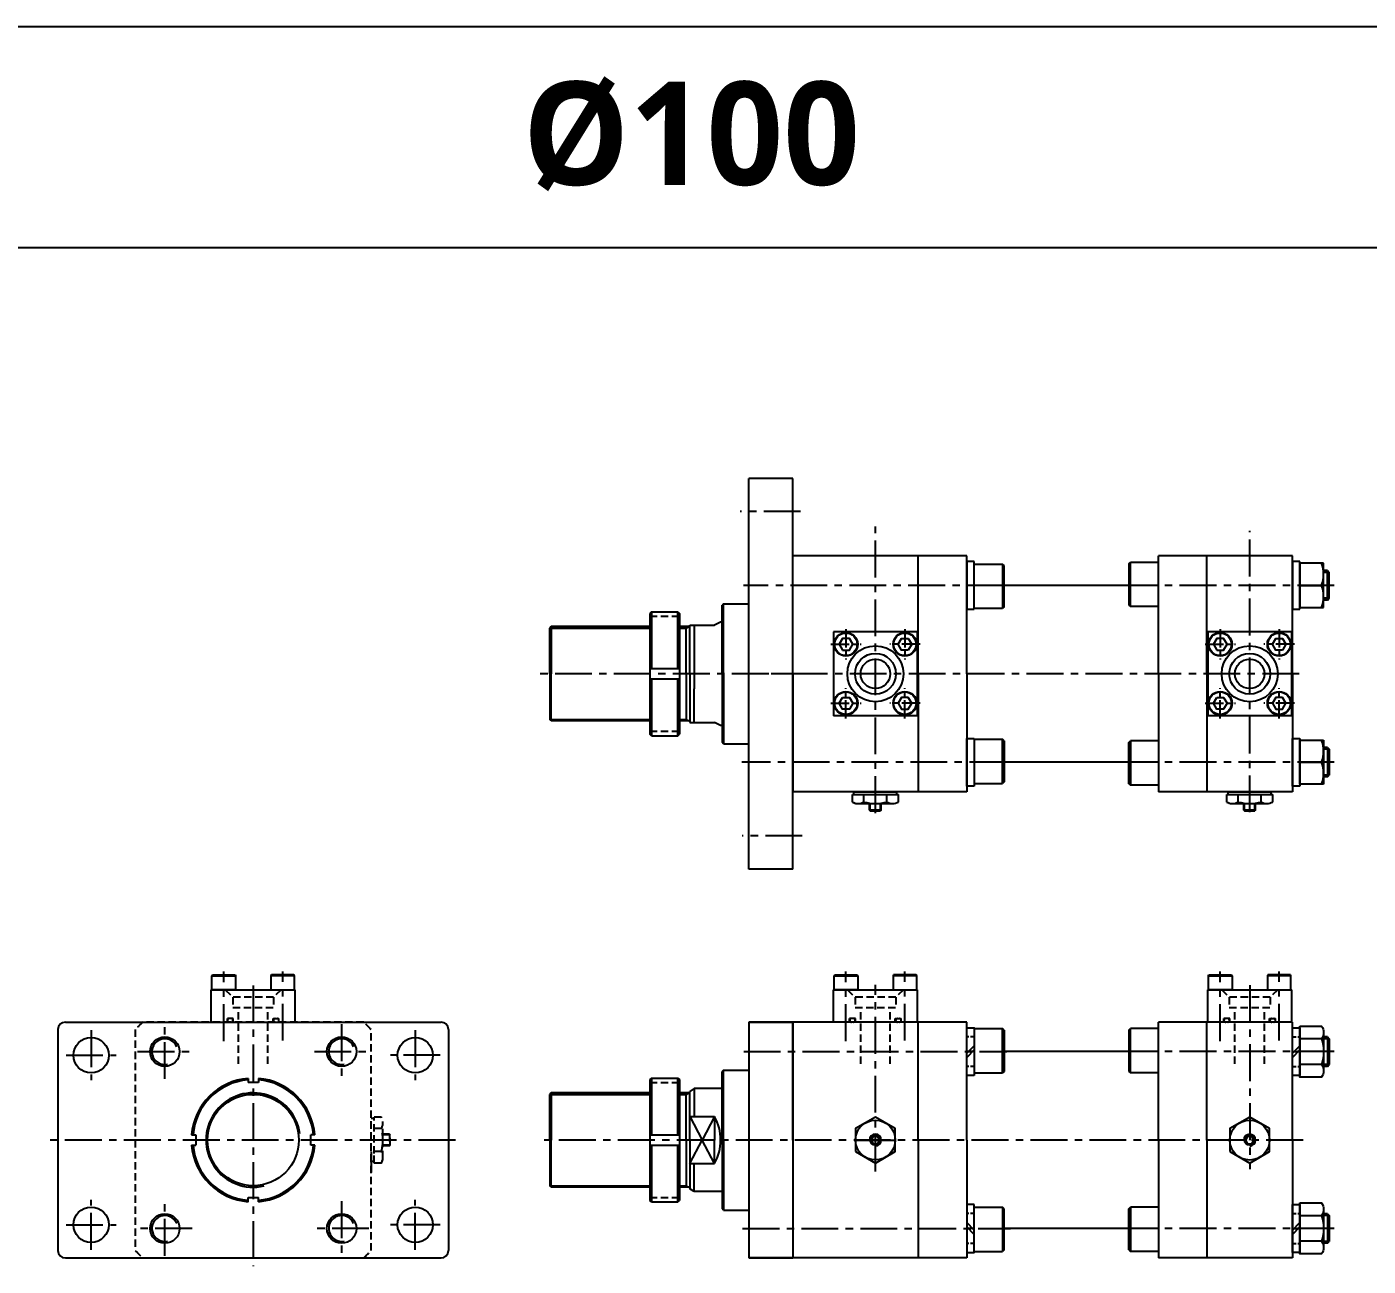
# Model space of a CAD drawing. Extents: x -819 to 9283, y 0 to 5329.
# Drawn here: x 3450 to 4360, y 4488 to 5329 of the extents above; entities that cross this region are included whole.
import ezdxf

# ---------------------------------------------------------------- set-up
doc = ezdxf.new("R2010")
doc.units = 0
doc.header["$LTSCALE"] = 10
doc.header["$MEASUREMENT"] = 0
for name, pattern in [('CENTER', [2, 1.25, -0.25, 0.25, -0.25]), ('CENTERX2', [4, 2.5, -0.5, 0.5, -0.5]), ('HIDDEN', [0.375, 0.25, -0.125]), ('HIDDENX2', [0.75, 0.5, -0.25])]:
    doc.linetypes.add(name, pattern=pattern)
doc.layers.get('0').update_dxf_attribs({"linetype": 'CONTINUOUS'})
doc.layers.get('DEFPOINTS').update_dxf_attribs({"linetype": 'CONTINUOUS'})
for name, color, linetype in [('CEN', 1, 'CENTERX2'), ('CENTER', 1, 'CENTER'), ('HID', 2, 'HIDDENX2'), ('HIDDEN', 2, 'HIDDEN'), ('ML', 7, 'CONTINUOUS')]:
    doc.layers.add(name, color=color, linetype=linetype)
doc.styles.add('문자', font='romans.shx')

msp = doc.modelspace()

# ---------------------------------------------------------------- linework, layer by layer
for p, q in [((5585.06, 5328.65), (0, 5328.65)), ((5585.06, 5178.65), (2613, 5178.65))]:
    msp.add_line(p, q)
at = {"color": 7, "linetype": 'Continuous'}
for p, q in [((4009.99, 4802.66), (4009.99, 4807.68)), ((4009.99, 4807.68), (4016.33, 4807.68)), ((4010.99, 4807.68), (4010.99, 4809.68)), ((4010.99, 4809.68), (4040.17, 4809.68)), ((4016.33, 4807.68), (4041.17, 4807.68)), ((4017.78, 4802.66), (4017.78, 4807.68)), ((4033.37, 4802.66), (4033.37, 4807.68)), ((4040.17, 4807.68), (4040.17, 4809.68)), ((4041.17, 4802.66), (4041.17, 4807.68)), ((4263.99, 4802.66), (4263.99, 4807.68)), ((4263.99, 4807.68), (4270.33, 4807.68)), ((4264.99, 4807.68), (4264.99, 4809.68)), ((4264.99, 4809.68), (4294.17, 4809.68)), ((4270.33, 4807.68), (4295.17, 4807.68)), ((4271.78, 4802.66), (4271.78, 4807.68)), ((4287.37, 4802.66), (4287.37, 4807.68)), ((4294.17, 4807.68), (4294.17, 4809.68)), ((4295.17, 4802.66), (4295.17, 4807.68)), ((4013.16, 4801.68), (4037.99, 4801.68)), ((4021.58, 4801.93), (4021.58, 4801.94)), ((4021.58, 4797.18), (4021.58, 4801.68)), ((4029.58, 4797.18), (4029.58, 4801.68)), ((4267.16, 4801.68), (4291.99, 4801.68)), ((4275.58, 4801.93), (4275.58, 4801.94)), ((4275.58, 4797.18), (4275.58, 4801.68)), ((4283.58, 4797.18), (4283.58, 4801.68)), ((4021.58, 4797.18), (4022.08, 4796.68)), ((4029.58, 4797.18), (4021.58, 4797.18)), ((4022.08, 4796.68), (4029.08, 4796.68)), ((4029.58, 4797.18), (4029.08, 4796.68)), ((4275.58, 4797.18), (4276.08, 4796.68)), ((4283.58, 4797.18), (4275.58, 4797.18)), ((4276.08, 4796.68), (4283.08, 4796.68)), ((4283.58, 4797.18), (4283.08, 4796.68))]:
    msp.add_line(p, q, dxfattribs=at)
at = {"color": 1, "linetype": 'CENTER', "ltscale": 5}
msp.add_line((4012.08, 4573.32), (4039.08, 4573.32), dxfattribs=at)
at = {"color": 7, "linetype": 'Continuous'}
for points in [[(4012.08, 4565.53), (4025.58, 4557.73), (4039.08, 4565.53), (4039.08, 4581.12), (4025.58, 4588.91), (4012.08, 4581.12)], [(4266.08, 4565.45), (4279.58, 4557.66), (4293.08, 4565.45), (4293.08, 4581.04), (4279.58, 4588.83), (4266.08, 4581.04)], [(4024.13, 4575.82), (4022.69, 4573.32), (4024.13, 4570.82), (4027.02, 4570.82), (4028.46, 4573.32), (4027.02, 4575.82)], [(4278.13, 4575.74), (4276.69, 4573.24), (4278.13, 4570.74), (4281.02, 4570.74), (4282.46, 4573.24), (4281.02, 4575.74)]]:
    msp.add_lwpolyline(points, close=True, dxfattribs=at)
for centre, radius in [((4025.58, 4573.32), 13.5), ((4279.58, 4573.24), 13.5), ((4025.58, 4573.32), 3.5), ((4279.58, 4573.24), 3.5)]:
    msp.add_circle(centre, radius, dxfattribs=at)
for centre, radius, start, end in [((4013.16, 4807.3), 5.62, 235.61575, 270), ((4013.89, 4809.9), 8.22, 241.70064, 298.29936), ((4025.57, 4833.03), 31.35, 255.61718, 270.01407), ((4025.58, 4833.03), 31.35, 269.98593, 284.38282), ((4037.27, 4809.9), 8.22, 241.70064, 298.29936), ((4267.16, 4807.3), 5.62, 235.61575, 270), ((4267.89, 4809.9), 8.22, 241.70064, 298.29936), ((4279.57, 4833.03), 31.35, 255.61718, 270.01407), ((4279.58, 4833.03), 31.35, 269.98593, 284.38282), ((4291.27, 4809.9), 8.22, 241.70064, 298.29936)]:
    msp.add_arc(centre, radius, start, end, dxfattribs=at)
at = {"layer": 'CEN'}
for p, q in [((3974.78, 4999.68), (3933.72, 4999.68)), ((4025.58, 4795.12), (4025.58, 4989.54)), ((4279.58, 4795.7), (4279.58, 4986.67)), ((4112.89, 4949.68), (3935.98, 4949.68)), ((4337.01, 4949.68), (4188.83, 4949.68)), ((4313.16, 4889.68), (3797.21, 4889.68)), ((3979.82, 4889.68), (3929.95, 4889.68)), ((4114.33, 4829.68), (3934.85, 4829.68)), ((4337.01, 4829.68), (4188.83, 4829.68)), ((3975.91, 4779.68), (3935.22, 4779.68)), ((3583.32, 4640.5), (3583.32, 4687.59)), ((3623.32, 4640.77), (3623.32, 4687.59)), ((4005.58, 4640.5), (4005.58, 4687.59)), ((4045.58, 4640.77), (4045.58, 4687.59)), ((4259.58, 4640.5), (4259.58, 4687.59)), ((4299.58, 4640.77), (4299.58, 4687.59)), ((3603.32, 4678.23), (3603.32, 4487.73)), ((4025.58, 4551.91), (4025.58, 4678.59)), ((4279.58, 4678.32), (4279.58, 4553.57)), ((3543.32, 4614.82), (3543.32, 4651.83)), ((3663.32, 4651.83), (3663.32, 4614.82)), ((3493.32, 4647.76), (3493.32, 4613.88)), ((3713.32, 4647.76), (3713.32, 4613.88)), ((3476.38, 4630.82), (3510.26, 4630.82)), ((3524.81, 4633.32), (3561.82, 4633.32)), ((3644.81, 4633.32), (3681.82, 4633.32)), ((3730.26, 4630.82), (3696.38, 4630.82)), ((3936.2, 4633.32), (4114.76, 4633.32)), ((4337.01, 4633.32), (4188.83, 4633.32)), ((3740.57, 4573.32), (3465.37, 4573.32)), ((4315.83, 4573.32), (3797.21, 4573.32)), ((4279.58, 4573.32), (4279.58, 4573.4)), ((4279.58, 4573.32), (4279.58, 4573.24)), ((3493.32, 4498.88), (3493.32, 4532.76)), ((3543.32, 4494.82), (3543.32, 4531.83)), ((3663.32, 4531.83), (3663.32, 4494.82)), ((3713.32, 4498.88), (3713.32, 4532.76)), ((3476.38, 4515.82), (3510.26, 4515.82)), ((3730.26, 4515.82), (3696.38, 4515.82)), ((3561.82, 4513.32), (3524.81, 4513.32)), ((3681.82, 4513.32), (3644.81, 4513.32)), ((3935.37, 4513.32), (4117.25, 4513.32)), ((4337.01, 4513.32), (4188.83, 4513.32))]:
    msp.add_line(p, q, dxfattribs=at)
at = {"layer": 'CENTER'}
for p, q in [((4329.77, 4949.68), (4313.59, 4949.68)), ((4005.58, 4919.99), (4005.58, 4899.37)), ((4045.58, 4919.99), (4045.58, 4899.37)), ((4259.58, 4919.99), (4259.58, 4899.37)), ((4299.58, 4919.99), (4299.58, 4899.37)), ((3995.27, 4909.68), (4015.89, 4909.68)), ((4055.89, 4909.68), (4035.27, 4909.68)), ((4249.27, 4909.68), (4269.89, 4909.68)), ((4309.89, 4909.68), (4289.27, 4909.68)), ((4005.58, 4859.37), (4005.58, 4879.99)), ((4045.58, 4859.37), (4045.58, 4879.99)), ((4259.58, 4859.37), (4259.58, 4879.99)), ((4299.58, 4859.37), (4299.58, 4879.99)), ((3995.27, 4869.68), (4015.89, 4869.68)), ((4055.89, 4869.68), (4035.27, 4869.68)), ((4249.27, 4869.68), (4269.89, 4869.68)), ((4309.89, 4869.68), (4289.27, 4869.68)), ((4329.77, 4829.68), (4313.59, 4829.68)), ((4092.77, 4633.32), (4087.49, 4633.32)), ((4308.49, 4633.32), (4313.77, 4633.32)), ((4329.77, 4633.32), (4313.59, 4633.32)), ((4092.77, 4513.32), (4087.49, 4513.32)), ((4308.49, 4513.32), (4313.77, 4513.32)), ((4329.77, 4513.32), (4313.59, 4513.32))]:
    msp.add_line(p, q, dxfattribs=at)
at = {"layer": 'DEFPOINTS', "color": 0, "linetype": 'ByBlock'}
msp.add_point((3899.58, 4540.32), dxfattribs=at)
at = {"layer": 'HID'}
for p, q in [((3872.51, 4928.68), (3892.51, 4928.68)), ((3872.51, 4850.68), (3892.51, 4850.68)), ((3584.32, 4675.32), (3589.47, 4670.17)), ((3617.17, 4670.17), (3589.47, 4670.17)), ((3589.47, 4670.17), (3589.47, 4663.32)), ((3622.32, 4675.32), (3617.17, 4670.17)), ((3617.17, 4670.17), (3617.17, 4663.32)), ((4006.58, 4675.32), (4011.73, 4670.17)), ((4039.43, 4670.17), (4011.73, 4670.17)), ((4011.73, 4670.17), (4011.73, 4663.32)), ((4044.58, 4675.32), (4039.43, 4670.17)), ((4039.43, 4670.17), (4039.43, 4663.32)), ((4260.58, 4675.32), (4265.73, 4670.17)), ((4293.43, 4670.17), (4265.73, 4670.17)), ((4265.73, 4670.17), (4265.73, 4663.32)), ((4298.58, 4675.32), (4293.43, 4670.17)), ((4293.43, 4670.17), (4293.43, 4663.32)), ((3589.47, 4663.32), (3617.17, 4663.32)), ((3593.32, 4624.99), (3593.32, 4663.32)), ((3613.32, 4624.99), (3613.32, 4663.32)), ((4011.73, 4663.32), (4039.43, 4663.32)), ((4015.58, 4624.99), (4015.58, 4663.32)), ((4035.58, 4624.99), (4035.58, 4663.32)), ((4265.73, 4663.32), (4293.43, 4663.32)), ((4269.58, 4624.99), (4269.58, 4663.32)), ((4289.58, 4624.99), (4289.58, 4663.32)), ((3678.29, 4653.32), (3528.35, 4653.32)), ((3585.82, 4653.32), (3585.82, 4655.72)), ((3589.82, 4655.72), (3585.82, 4655.72)), ((3589.82, 4653.32), (3589.82, 4655.72)), ((3616.82, 4653.32), (3616.82, 4655.72)), ((3616.82, 4655.72), (3620.82, 4655.72)), ((3620.82, 4653.32), (3620.82, 4655.72)), ((4008.08, 4653.32), (4008.08, 4655.72)), ((4012.08, 4655.72), (4008.08, 4655.72)), ((4012.08, 4653.32), (4012.08, 4655.72)), ((4039.08, 4653.32), (4039.08, 4655.72)), ((4039.08, 4655.72), (4043.08, 4655.72)), ((4043.08, 4653.32), (4043.08, 4655.72)), ((4262.08, 4653.32), (4262.08, 4655.72)), ((4266.08, 4655.72), (4262.08, 4655.72)), ((4266.08, 4653.32), (4266.08, 4655.72)), ((4293.08, 4653.32), (4293.08, 4655.72)), ((4293.08, 4655.72), (4297.08, 4655.72)), ((4297.08, 4653.32), (4297.08, 4655.72)), ((3523.32, 4648.29), (3523.32, 4498.35)), ((3683.32, 4498.35), (3683.32, 4648.29)), ((3872.51, 4612.32), (3892.51, 4612.32)), ((3683.32, 4558.73), (3683.32, 4587.91)), ((3685.32, 4587.91), (3683.32, 4587.91)), ((3690.34, 4588.91), (3685.32, 4588.91)), ((3685.32, 4564.07), (3685.32, 4588.91)), ((3690.34, 4581.12), (3685.32, 4581.12)), ((3691.32, 4560.91), (3691.32, 4585.74)), ((3695.82, 4577.32), (3691.06, 4577.32)), ((3696.32, 4576.82), (3691.12, 4576.82)), ((3696.32, 4569.82), (3691.12, 4569.82)), ((3695.82, 4577.32), (3696.32, 4576.82)), ((3695.82, 4577.32), (3695.82, 4569.32)), ((3695.82, 4569.32), (3696.32, 4569.82)), ((3696.32, 4569.82), (3696.32, 4576.82)), ((3690.34, 4565.53), (3685.32, 4565.53)), ((3685.32, 4557.73), (3685.32, 4564.07)), ((3695.82, 4569.32), (3691.06, 4569.32)), ((3685.32, 4558.73), (3683.32, 4558.73)), ((3690.34, 4557.73), (3685.32, 4557.73)), ((3872.51, 4534.32), (3892.51, 4534.32)), ((3528.35, 4493.32), (3678.29, 4493.32))]:
    msp.add_line(p, q, dxfattribs=at)
for centre, radius, start, end in [((3603.32, 4573.32), 109.64, 133.14042, 136.85958), ((3587.05, 4654.52), 1.2, 90, 270), ((3588.39, 4654.52), 1.2, 270, 90), ((3618.25, 4654.52), 1.2, 90, 270), ((3619.59, 4654.52), 1.2, 270, 90), ((3603.32, 4573.32), 109.64, 43.14042, 46.85958), ((4009.31, 4654.52), 1.2, 90, 270), ((4010.65, 4654.52), 1.2, 270, 90), ((4040.51, 4654.52), 1.2, 90, 270), ((4041.85, 4654.52), 1.2, 270, 90), ((4263.31, 4654.52), 1.2, 90, 270), ((4264.65, 4654.52), 1.2, 270, 90), ((4294.51, 4654.52), 1.2, 90, 270), ((4295.85, 4654.52), 1.2, 270, 90), ((3683.1, 4585.01), 8.22, 331.70064, 28.29936), ((3659.97, 4573.33), 31.35, 359.98593, 14.38282), ((3659.97, 4573.32), 31.35, 345.61718, 0.01407), ((3683.1, 4561.63), 8.22, 331.70064, 28.29936), ((3685.7, 4560.91), 5.62, 325.61575, 0), ((3603.32, 4573.32), 109.64, 223.14042, 226.85958), ((3603.32, 4573.32), 109.64, 313.14042, 316.85958)]:
    msp.add_arc(centre, radius, start, end, dxfattribs=at)
at = {"layer": 'HIDDEN'}
for p, q in [((4092.68, 4643.42), (4087.58, 4643.42)), ((4308.58, 4643.42), (4313.68, 4643.42)), ((4092.68, 4623.22), (4087.58, 4623.22)), ((4308.58, 4623.22), (4313.68, 4623.22)), ((4092.68, 4523.42), (4087.58, 4523.42)), ((4308.58, 4523.42), (4313.68, 4523.42)), ((4092.68, 4503.22), (4087.58, 4503.22)), ((4308.58, 4503.22), (4313.68, 4503.22))]:
    msp.add_line(p, q, dxfattribs=at)
at = {"layer": 'ML'}
for p, q in [((3969.58, 5022.18), (3939.58, 5022.18)), ((3939.58, 4757.18), (3939.58, 5022.18)), ((3969.58, 4757.18), (3969.58, 5022.18)), ((3969.58, 4889.68), (3969.58, 4969.68)), ((4087.58, 4969.68), (3969.58, 4969.68)), ((4054.58, 4889.68), (4054.58, 4969.68)), ((4087.58, 4889.68), (4087.58, 4969.68)), ((4092.68, 4965.88), (4087.58, 4965.88)), ((4087.58, 4965.88), (4087.58, 4933.48)), ((4087.58, 4935.26), (4087.58, 4965.26)), ((4087.58, 4964.1), (4087.58, 4934.1)), ((4087.58, 4964.1), (4087.58, 4934.1)), ((4092.68, 4933.48), (4092.68, 4965.88)), ((4092.86, 4964.1), (4111.86, 4964.1)), ((4111.86, 4964.1), (4111.86, 4934.1)), ((4112.86, 4963.1), (4111.86, 4964.1)), ((4112.86, 4935.1), (4112.86, 4963.1)), ((4197.58, 4964.26), (4198.58, 4965.26)), ((4197.58, 4964.26), (4197.58, 4936.26)), ((4217.58, 4965.26), (4198.58, 4965.26)), ((4198.58, 4935.26), (4198.58, 4965.26)), ((4217.58, 4889.68), (4217.58, 4969.68)), ((4308.58, 4969.68), (4217.58, 4969.68)), ((4308.58, 4969.68), (4217.58, 4969.68)), ((4250.58, 4889.68), (4250.58, 4969.68)), ((4308.58, 4889.68), (4308.58, 4969.68)), ((4308.58, 4965.88), (4308.58, 4933.48)), ((4313.68, 4965.88), (4308.58, 4965.88)), ((4313.68, 4933.48), (4313.68, 4965.88)), ((4313.68, 4964.68), (4313.68, 4934.68)), ((4329.68, 4964.68), (4313.68, 4964.68)), ((4329.68, 4934.68), (4329.68, 4964.68)), ((4332.33, 4959.68), (4329.68, 4959.68)), ((4332.33, 4939.68), (4332.33, 4959.68)), ((4332.33, 4959.68), (4333.58, 4958.43)), ((4333.58, 4940.93), (4333.58, 4958.43)), ((4197.58, 4949.68), (4112.89, 4949.68)), ((4313.68, 4949.68), (4328.34, 4949.68)), ((3922.58, 4937.18), (3921.58, 4936.18)), ((3921.58, 4889.68), (3921.58, 4936.18)), ((3921.58, 4889.68), (3921.58, 4934.68)), ((3922.58, 4889.68), (3922.58, 4937.18)), ((3922.58, 4937.18), (3939.58, 4937.18)), ((3922.58, 4889.68), (3922.58, 4934.68)), ((4092.68, 4934.1), (4111.86, 4934.1)), ((4112.86, 4935.1), (4111.86, 4934.1)), ((4197.58, 4936.26), (4198.58, 4935.26)), ((4217.58, 4935.26), (4198.58, 4935.26)), ((4313.68, 4934.68), (4329.68, 4934.68)), ((4332.33, 4939.68), (4329.68, 4939.68)), ((4332.33, 4939.68), (4333.58, 4940.93)), ((3873.51, 4931.68), (3872.51, 4930.68)), ((3872.51, 4930.68), (3872.51, 4848.68)), ((3873.51, 4931.68), (3873.51, 4893.18)), ((3873.51, 4931.68), (3891.51, 4931.68)), ((3891.51, 4893.18), (3891.51, 4931.68)), ((3891.51, 4931.68), (3892.51, 4930.68)), ((3892.51, 4930.68), (3892.51, 4848.68)), ((3920.52, 4924.68), (3916.27, 4922.68)), ((3921.58, 4924.68), (3920.52, 4924.68)), ((4087.58, 4933.48), (4092.68, 4933.48)), ((4308.58, 4933.48), (4313.68, 4933.48)), ((3805.58, 4921.68), (3804.58, 4920.68)), ((3804.58, 4889.68), (3804.58, 4920.68)), ((3872.51, 4921.68), (3805.58, 4921.68)), ((3805.58, 4921.68), (3805.58, 4889.68)), ((3899.58, 4921.68), (3892.51, 4921.68)), ((3897.09, 4889.68), (3897.09, 4921.68)), ((3899.58, 4889.68), (3899.58, 4922.68)), ((3899.58, 4922.68), (3916.27, 4922.68)), ((3902.58, 4922.68), (3902.58, 4879.45)), ((4054.08, 4918.18), (3997.08, 4918.18)), ((3997.08, 4918.18), (3997.08, 4861.18)), ((4054.08, 4861.18), (4054.08, 4918.18)), ((4308.08, 4918.18), (4251.08, 4918.18)), ((4251.08, 4918.18), (4251.08, 4861.18)), ((4308.08, 4861.18), (4308.08, 4918.18)), ((3804.58, 4889.68), (3804.58, 4858.68)), ((3805.58, 4857.68), (3805.58, 4889.68)), ((3872.51, 4893.18), (3892.51, 4893.18)), ((3897.09, 4889.68), (3897.09, 4857.68)), ((3899.58, 4889.68), (3899.58, 4856.68)), ((3921.58, 4889.68), (3921.58, 4844.68)), ((3921.58, 4889.68), (3921.58, 4843.18)), ((3922.58, 4889.68), (3922.58, 4844.68)), ((3922.58, 4889.68), (3922.58, 4842.18)), ((3969.58, 4889.68), (3969.58, 4809.68)), ((4054.58, 4889.68), (4054.58, 4809.68)), ((4087.58, 4889.68), (4087.58, 4809.68)), ((4217.58, 4889.68), (4217.58, 4809.68)), ((4250.58, 4889.68), (4250.58, 4809.68)), ((4308.58, 4889.68), (4308.58, 4809.68)), ((3872.51, 4886.18), (3892.51, 4886.18)), ((3873.51, 4886.18), (3873.51, 4847.68)), ((3891.51, 4847.68), (3891.51, 4886.18)), ((3902.58, 4856.68), (3902.58, 4879.45)), ((4054.08, 4861.18), (3997.08, 4861.18)), ((4308.08, 4861.18), (4251.08, 4861.18)), ((3805.58, 4857.68), (3804.58, 4858.68)), ((3872.51, 4857.68), (3805.58, 4857.68)), ((3899.58, 4857.68), (3892.51, 4857.68)), ((3899.58, 4856.68), (3916.27, 4856.68)), ((3920.52, 4854.68), (3916.27, 4856.68)), ((3921.58, 4854.68), (3920.52, 4854.68)), ((3873.51, 4847.68), (3872.51, 4848.68)), ((3873.51, 4847.68), (3891.51, 4847.68)), ((3891.51, 4847.68), (3892.51, 4848.68)), ((3922.58, 4842.18), (3921.58, 4843.18)), ((4087.58, 4813.48), (4087.58, 4845.88)), ((4087.58, 4845.88), (4092.68, 4845.88)), ((4087.58, 4815.26), (4087.58, 4845.26)), ((4087.58, 4844.1), (4087.58, 4814.1)), ((4092.68, 4845.88), (4092.68, 4813.48)), ((4092.68, 4845.26), (4111.86, 4845.26)), ((4111.86, 4815.26), (4111.86, 4845.26)), ((4112.86, 4844.26), (4111.86, 4845.26)), ((4112.86, 4844.26), (4112.86, 4816.26)), ((4197.58, 4843.1), (4198.58, 4844.1)), ((4197.58, 4815.1), (4197.58, 4843.1)), ((4217.58, 4844.1), (4198.58, 4844.1)), ((4198.58, 4844.1), (4198.58, 4814.1)), ((4308.58, 4845.88), (4313.68, 4845.88)), ((4308.58, 4813.48), (4308.58, 4845.88)), ((4313.68, 4845.88), (4313.68, 4813.48)), ((4313.68, 4844.68), (4329.68, 4844.68)), ((4313.68, 4814.68), (4313.68, 4844.68)), ((4329.68, 4844.68), (4329.68, 4814.68)), ((3922.58, 4842.18), (3939.58, 4842.18)), ((4332.33, 4839.68), (4329.68, 4839.68)), ((4332.33, 4839.68), (4333.58, 4838.43)), ((4332.33, 4839.68), (4332.33, 4819.68)), ((4333.58, 4838.43), (4333.58, 4820.93)), ((4197.58, 4829.68), (4112.86, 4829.68)), ((4313.68, 4829.68), (4328.34, 4829.68)), ((4112.86, 4816.26), (4111.86, 4815.26)), ((4332.33, 4819.68), (4329.68, 4819.68)), ((4332.33, 4819.68), (4333.58, 4820.93)), ((4087.58, 4809.68), (3969.58, 4809.68)), ((4092.68, 4813.48), (4087.58, 4813.48)), ((4092.86, 4815.26), (4111.86, 4815.26)), ((4197.58, 4815.1), (4198.58, 4814.1)), ((4217.58, 4814.1), (4198.58, 4814.1)), ((4308.58, 4809.68), (4217.58, 4809.68)), ((4313.68, 4813.48), (4308.58, 4813.48)), ((4329.68, 4814.68), (4313.68, 4814.68)), ((3969.58, 4757.18), (3939.58, 4757.18)), ((3575.32, 4684.72), (3575.67, 4685.32)), ((3575.32, 4684.72), (3591.32, 4684.72)), ((3575.32, 4675.32), (3575.32, 4684.72)), ((3575.67, 4685.32), (3590.97, 4685.32)), ((3590.97, 4685.32), (3591.32, 4684.72)), ((3591.32, 4684.72), (3591.32, 4675.32)), ((3615.67, 4685.32), (3615.32, 4684.72)), ((3631.32, 4684.72), (3615.32, 4684.72)), ((3615.32, 4684.72), (3615.32, 4675.32)), ((3630.97, 4685.32), (3615.67, 4685.32)), ((3631.32, 4684.72), (3630.97, 4685.32)), ((3631.32, 4675.32), (3631.32, 4684.72)), ((3997.58, 4684.72), (3997.92, 4685.32)), ((3997.58, 4684.72), (4013.58, 4684.72)), ((3997.58, 4675.32), (3997.58, 4684.72)), ((3997.92, 4685.32), (4013.23, 4685.32)), ((4013.23, 4685.32), (4013.58, 4684.72)), ((4013.58, 4684.72), (4013.58, 4675.32)), ((4037.92, 4685.32), (4037.58, 4684.72)), ((4053.58, 4684.72), (4037.58, 4684.72)), ((4037.58, 4684.72), (4037.58, 4675.32)), ((4053.23, 4685.32), (4037.92, 4685.32)), ((4053.58, 4684.72), (4053.23, 4685.32)), ((4053.58, 4675.32), (4053.58, 4684.72)), ((4251.58, 4684.72), (4251.92, 4685.32)), ((4251.58, 4684.72), (4267.58, 4684.72)), ((4251.58, 4675.32), (4251.58, 4684.72)), ((4251.92, 4685.32), (4267.23, 4685.32)), ((4267.23, 4685.32), (4267.58, 4684.72)), ((4267.58, 4684.72), (4267.58, 4675.32)), ((4291.92, 4685.32), (4291.58, 4684.72)), ((4307.58, 4684.72), (4291.58, 4684.72)), ((4291.58, 4684.72), (4291.58, 4675.32)), ((4307.23, 4685.32), (4291.92, 4685.32)), ((4307.58, 4684.72), (4307.23, 4685.32)), ((4307.58, 4675.32), (4307.58, 4684.72)), ((3574.82, 4675.32), (3631.82, 4675.32)), ((3574.82, 4653.32), (3574.82, 4675.32)), ((3591.32, 4675.32), (3575.32, 4675.32)), ((3631.82, 4653.32), (3631.82, 4675.32)), ((3997.08, 4675.32), (4054.08, 4675.32)), ((3997.08, 4653.32), (3997.08, 4675.32)), ((4013.58, 4675.32), (3997.58, 4675.32)), ((4054.08, 4653.32), (4054.08, 4675.32)), ((4251.08, 4675.32), (4308.08, 4675.32)), ((4251.08, 4653.32), (4251.08, 4675.32)), ((4267.58, 4675.32), (4251.58, 4675.32)), ((4308.08, 4653.32), (4308.08, 4675.32)), ((3475.82, 4653.32), (3730.82, 4653.32)), ((4087.58, 4653.32), (3939.58, 4653.32)), ((3939.58, 4653.32), (3939.58, 4493.32)), ((3939.58, 4653.32), (3969.58, 4653.32)), ((3969.58, 4573.32), (3969.58, 4653.32)), ((3969.58, 4653.32), (3969.58, 4493.32)), ((4054.58, 4573.32), (4054.58, 4653.32)), ((4087.58, 4573.32), (4087.58, 4653.32)), ((4308.58, 4653.32), (4217.58, 4653.32)), ((4217.58, 4573.32), (4217.58, 4653.32)), ((4308.58, 4653.32), (4217.58, 4653.32)), ((4250.58, 4573.32), (4250.58, 4653.32)), ((4308.58, 4573.32), (4308.58, 4653.32)), ((3470.82, 4648.32), (3470.82, 4498.32)), ((3735.82, 4648.32), (3735.82, 4498.32)), ((4087.58, 4618.91), (4087.58, 4648.91)), ((4092.68, 4648.91), (4111.86, 4648.91)), ((4111.86, 4618.91), (4111.86, 4648.91)), ((4112.86, 4647.91), (4111.86, 4648.91)), ((4112.86, 4647.91), (4112.86, 4619.91)), ((4197.58, 4647.91), (4198.58, 4648.91)), ((4197.58, 4647.91), (4197.58, 4619.91)), ((4217.58, 4648.91), (4198.58, 4648.91)), ((4198.58, 4618.91), (4198.58, 4648.91)), ((4329.68, 4646.31), (4329.68, 4620.33)), ((4332.33, 4643.32), (4329.68, 4643.32)), ((4332.33, 4643.32), (4332.33, 4623.32)), ((4332.33, 4643.32), (4333.58, 4642.07)), ((4092.68, 4637.32), (4087.58, 4632.22)), ((4092.68, 4634.43), (4087.58, 4629.33)), ((4308.58, 4632.22), (4313.68, 4637.32)), ((4308.58, 4629.33), (4313.68, 4634.43)), ((4328.34, 4641.98), (4313.68, 4641.98)), ((4333.58, 4642.07), (4333.58, 4624.57)), ((4197.58, 4633.32), (4112.86, 4633.32)), ((4328.34, 4624.66), (4313.68, 4624.66)), ((4332.33, 4623.32), (4333.58, 4624.57)), ((3599.82, 4615.18), (3599.82, 4612.32)), ((3606.82, 4615.18), (3606.82, 4612.32)), ((3873.51, 4615.32), (3872.51, 4614.32)), ((3873.51, 4615.32), (3891.51, 4615.32)), ((3873.51, 4615.32), (3873.51, 4576.82)), ((3891.51, 4615.32), (3892.51, 4614.32)), ((3891.51, 4576.82), (3891.51, 4615.32)), ((3922.58, 4620.82), (3921.58, 4619.82)), ((3921.58, 4573.32), (3921.58, 4619.82)), ((3922.58, 4573.32), (3922.58, 4620.82)), ((3922.58, 4620.82), (3939.58, 4620.82)), ((4092.86, 4618.91), (4111.86, 4618.91)), ((4112.86, 4619.91), (4111.86, 4618.91)), ((4197.58, 4619.91), (4198.58, 4618.91)), ((4217.58, 4618.91), (4198.58, 4618.91)), ((4332.33, 4623.32), (4329.68, 4623.32)), ((3606.82, 4612.32), (3599.82, 4612.32)), ((3872.51, 4614.32), (3872.51, 4532.32)), ((3892.51, 4614.32), (3892.51, 4532.32)), ((3902.58, 4608.32), (3899.58, 4606.32)), ((3899.58, 4573.32), (3899.58, 4606.32)), ((3921.58, 4608.32), (3902.58, 4608.32)), ((3902.58, 4608.32), (3902.58, 4589.29)), ((3805.58, 4605.32), (3804.58, 4604.32)), ((3804.58, 4573.32), (3804.58, 4604.32)), ((3805.58, 4605.32), (3805.58, 4573.32)), ((3872.51, 4605.32), (3805.58, 4605.32)), ((3899.58, 4605.32), (3892.51, 4605.32)), ((3897.09, 4573.32), (3897.09, 4605.32)), ((3899.58, 4589.29), (3916.27, 4589.29)), ((3916.27, 4589.29), (3916.27, 4573.32)), ((3561.47, 4576.82), (3564.32, 4576.82)), ((3561.47, 4569.82), (3564.32, 4569.82)), ((3564.32, 4576.82), (3564.32, 4569.82)), ((3642.32, 4569.82), (3642.32, 4576.82)), ((3645.17, 4576.82), (3642.32, 4576.82)), ((3645.17, 4569.82), (3642.32, 4569.82)), ((3804.58, 4573.32), (3804.58, 4542.32)), ((3805.58, 4541.32), (3805.58, 4573.32)), ((3872.51, 4576.82), (3892.51, 4576.82)), ((3872.51, 4569.82), (3892.51, 4569.82)), ((3873.51, 4569.82), (3873.51, 4531.32)), ((3891.51, 4531.32), (3891.51, 4569.82)), ((3897.09, 4573.32), (3897.09, 4541.32)), ((3899.58, 4573.32), (3899.58, 4540.32)), ((3916.27, 4557.36), (3916.27, 4573.32)), ((3921.58, 4573.32), (3921.58, 4526.82)), ((3922.58, 4573.32), (3922.58, 4525.82)), ((3969.58, 4573.32), (3969.58, 4493.32)), ((4054.58, 4573.32), (4054.58, 4493.32)), ((4087.58, 4573.32), (4087.58, 4493.32)), ((4217.58, 4573.32), (4217.58, 4493.32)), ((4250.58, 4573.32), (4250.58, 4493.32)), ((4308.58, 4573.32), (4308.58, 4493.32)), ((3683.32, 4565.27), (3683.32, 4551.32)), ((3899.58, 4557.36), (3916.27, 4557.36)), ((3902.58, 4538.32), (3902.58, 4557.36)), ((3599.82, 4534.32), (3606.82, 4534.32)), ((3599.82, 4531.47), (3599.82, 4534.32)), ((3606.82, 4531.47), (3606.82, 4534.32)), ((3805.58, 4541.32), (3804.58, 4542.32)), ((3872.51, 4541.32), (3805.58, 4541.32)), ((3899.58, 4541.32), (3892.51, 4541.32)), ((3902.58, 4538.32), (3899.58, 4540.32)), ((3921.58, 4538.32), (3902.58, 4538.32)), ((3873.51, 4531.32), (3872.51, 4532.32)), ((3873.51, 4531.32), (3891.51, 4531.32)), ((3891.51, 4531.32), (3892.51, 4532.32)), ((3922.58, 4525.82), (3921.58, 4526.82)), ((3922.58, 4525.82), (3939.58, 4525.82)), ((4087.58, 4527.74), (4087.58, 4497.74)), ((4092.86, 4527.74), (4111.86, 4527.74)), ((4111.86, 4527.74), (4111.86, 4497.74)), ((4112.86, 4526.74), (4111.86, 4527.74)), ((4112.86, 4498.74), (4112.86, 4526.74)), ((4197.58, 4526.74), (4198.58, 4527.74)), ((4197.58, 4498.74), (4197.58, 4526.74)), ((4217.58, 4527.74), (4198.58, 4527.74)), ((4198.58, 4527.74), (4198.58, 4497.74)), ((4329.68, 4526.31), (4329.68, 4500.33)), ((4092.68, 4512.22), (4087.58, 4517.32)), ((4308.58, 4512.22), (4313.68, 4517.32)), ((4328.34, 4521.98), (4313.68, 4521.98)), ((4332.33, 4523.32), (4329.68, 4523.32)), ((4332.33, 4523.32), (4332.33, 4503.32)), ((4332.33, 4523.32), (4333.58, 4522.07)), ((4333.58, 4522.07), (4333.58, 4504.57)), ((4092.68, 4509.33), (4087.58, 4514.43)), ((4197.58, 4513.32), (4112.86, 4513.32)), ((4308.58, 4509.33), (4313.68, 4514.43)), ((4092.68, 4497.74), (4111.86, 4497.74)), ((4112.86, 4498.74), (4111.86, 4497.74)), ((4197.58, 4498.74), (4198.58, 4497.74)), ((4217.58, 4497.74), (4198.58, 4497.74)), ((4328.34, 4504.66), (4313.68, 4504.66)), ((4332.33, 4503.32), (4329.68, 4503.32)), ((4332.33, 4503.32), (4333.58, 4504.57)), ((3475.82, 4493.32), (3730.82, 4493.32)), ((4087.58, 4493.32), (3939.58, 4493.32)), ((3939.58, 4493.32), (3969.58, 4493.32)), ((4308.58, 4493.32), (4217.58, 4493.32))]:
    msp.add_line(p, q, dxfattribs=at)
at = {"layer": 'ML', "color": 2}
for p, q in [((4333.58, 4958.43), (4329.68, 4958.43)), ((4333.58, 4940.93), (4329.68, 4940.93)), ((3804.58, 4920.68), (3872.51, 4920.68)), ((3892.51, 4920.68), (3897.09, 4920.68)), ((3897.09, 4920.68), (3898.89, 4921.68)), ((3804.58, 4858.68), (3872.51, 4858.68)), ((3892.51, 4858.68), (3897.09, 4858.68)), ((3897.09, 4858.68), (3898.89, 4857.68)), ((3897.09, 4858.68), (3898.89, 4857.68)), ((4333.58, 4838.43), (4329.68, 4838.43)), ((4333.58, 4820.93), (4329.68, 4820.93)), ((4022.08, 4801.87), (4022.08, 4801.88)), ((4022.08, 4796.68), (4022.08, 4801.68)), ((4029.08, 4796.68), (4029.08, 4801.68)), ((4276.08, 4801.87), (4276.08, 4801.88)), ((4276.08, 4796.68), (4276.08, 4801.68)), ((4283.08, 4796.68), (4283.08, 4801.68)), ((4333.58, 4642.07), (4329.68, 4642.07)), ((4333.58, 4624.57), (4329.68, 4624.57)), ((3804.58, 4604.32), (3872.51, 4604.32)), ((3892.51, 4604.32), (3897.09, 4604.32)), ((3897.09, 4604.32), (3898.89, 4605.32)), ((3899.58, 4589.29), (3907.93, 4573.32)), ((3916.27, 4589.29), (3907.93, 4573.32)), ((3899.58, 4557.36), (3907.93, 4573.32)), ((3916.27, 4557.36), (3907.93, 4573.32)), ((3804.58, 4542.32), (3872.51, 4542.32)), ((3892.51, 4542.32), (3897.09, 4542.32)), ((3897.09, 4542.32), (3898.89, 4541.32)), ((4333.58, 4522.07), (4329.68, 4522.07)), ((4333.58, 4504.57), (4329.68, 4504.57))]:
    msp.add_line(p, q, dxfattribs=at)
at = {"layer": 'ML'}
for points in [[(4003.27, 4905.68), (4007.89, 4905.68), (4010.2, 4909.68), (4007.89, 4913.68), (4003.27, 4913.68), (4000.96, 4909.68), (4003.27, 4905.68)], [(4047.89, 4905.68), (4043.27, 4905.68), (4040.96, 4909.68), (4043.27, 4913.68), (4047.89, 4913.68), (4050.2, 4909.68), (4047.89, 4905.68)], [(4257.27, 4905.68), (4261.89, 4905.68), (4264.2, 4909.68), (4261.89, 4913.68), (4257.27, 4913.68), (4254.96, 4909.68), (4257.27, 4905.68)], [(4301.89, 4905.68), (4297.27, 4905.68), (4294.96, 4909.68), (4297.27, 4913.68), (4301.89, 4913.68), (4304.2, 4909.68), (4301.89, 4905.68)], [(4003.27, 4873.68), (4007.89, 4873.68), (4010.2, 4869.68), (4007.89, 4865.68), (4003.27, 4865.68), (4000.96, 4869.68), (4003.27, 4873.68)], [(4047.89, 4873.68), (4043.27, 4873.68), (4040.96, 4869.68), (4043.27, 4865.68), (4047.89, 4865.68), (4050.2, 4869.68), (4047.89, 4873.68)], [(4257.27, 4873.68), (4261.89, 4873.68), (4264.2, 4869.68), (4261.89, 4865.68), (4257.27, 4865.68), (4254.96, 4869.68), (4257.27, 4873.68)], [(4301.89, 4873.68), (4297.27, 4873.68), (4294.96, 4869.68), (4297.27, 4865.68), (4301.89, 4865.68), (4304.2, 4869.68), (4301.89, 4873.68)], [(4092.68, 4617.12), (4087.58, 4617.12), (4087.58, 4649.52), (4092.68, 4649.52), (4092.68, 4617.12)], [(4308.58, 4649.52), (4313.68, 4649.52), (4313.68, 4617.12), (4308.58, 4617.12), (4308.58, 4649.52)], [(4092.68, 4529.52), (4087.58, 4529.52), (4087.58, 4497.12), (4092.68, 4497.12), (4092.68, 4529.52)], [(4308.58, 4529.52), (4313.68, 4529.52), (4313.68, 4497.12), (4308.58, 4497.12), (4308.58, 4529.52)]]:
    msp.add_lwpolyline(points, dxfattribs=at)
for points in [[(4313.68, 4650.64), (4328.34, 4650.64, -0.309401), (4328.34, 4641.98, -0.154701), (4328.34, 4624.66, -0.309401), (4328.34, 4616), (4313.68, 4616), (4313.68, 4650.64)], [(4313.68, 4530.64), (4328.34, 4530.64, -0.309401), (4328.34, 4521.98, -0.154701), (4328.34, 4504.66, -0.309401), (4328.34, 4496), (4313.68, 4496), (4313.68, 4530.64)]]:
    msp.add_lwpolyline(points, format="xyb", dxfattribs=at)
for centre, radius in [((4005.58, 4909.68), 8), ((4005.58, 4909.68), 7.65), ((4045.58, 4909.68), 8), ((4045.58, 4909.68), 7.65), ((4259.58, 4909.68), 8), ((4259.58, 4909.68), 7.65), ((4299.58, 4909.68), 8), ((4299.58, 4909.68), 7.65), ((4025.58, 4889.68), 19), ((4279.58, 4889.68), 19), ((4025.58, 4889.68), 13.85), ((4025.58, 4889.68), 10), ((4279.58, 4889.68), 13.85), ((4279.58, 4889.68), 10), ((4005.58, 4869.68), 8), ((4005.58, 4869.68), 7.65), ((4045.58, 4869.68), 8), ((4045.58, 4869.68), 7.65), ((4259.58, 4869.68), 8), ((4259.58, 4869.68), 7.65), ((4299.58, 4869.68), 8), ((4299.58, 4869.68), 7.65), ((3493.32, 4630.82), 12), ((3543.32, 4633.32), 10), ((3663.32, 4633.32), 10), ((3713.32, 4630.82), 12), ((3603.32, 4573.32), 31), ((3493.32, 4515.82), 12), ((3713.32, 4515.82), 12), ((3543.32, 4513.32), 10), ((3663.32, 4513.32), 10)]:
    msp.add_circle(centre, radius, dxfattribs=at)
for centre, radius, start, end in [((4308.01, 4957.18), 21.66, 339.74384, 20.25616), ((4308.01, 4942.18), 21.66, 339.74384, 20.25616), ((4308.01, 4837.18), 21.66, 339.74384, 20.25616), ((4308.01, 4822.18), 21.66, 339.74384, 20.25616), ((3475.82, 4648.32), 5, 90, 180), ((3730.82, 4648.32), 5, 0, 90), ((3603.32, 4573.32), 42, 94.78019, 175.21981), ((3603.32, 4573.32), 42, 4.78019, 85.21981), ((3603.32, 4573.32), 41, 94.89706, 175.10294), ((3603.32, 4573.32), 41, 4.89706, 85.10294), ((3888.37, 4573.32), 32.15, 0, 29.77443), ((3603.32, 4573.32), 42, 184.78019, 265.21981), ((3603.32, 4573.32), 41, 184.89706, 265.10294), ((3603.32, 4573.32), 41, 274.89706, 355.10294), ((3603.32, 4573.32), 42, 274.78019, 355.21981), ((3888.37, 4573.32), 32.15, 330.22557, 0), ((3475.82, 4498.32), 5, 180, 270), ((3730.82, 4498.32), 5, 270, 0)]:
    msp.add_arc(centre, radius, start, end, dxfattribs=at)
at = {"layer": 'ML', "color": 2}
for centre, radius, start, end in [((3543.32, 4633.32), 8.75, 21.92599, 282.09505), ((3663.32, 4633.32), 8.75, 21.92599, 282.09505), ((3603.32, 4573.32), 32, 7.67957, 283.22887), ((4025.58, 4573.32), 4, 270, 180), ((4279.58, 4573.24), 4, 270, 180), ((3543.32, 4513.32), 8.75, 21.92599, 282.09505), ((3663.32, 4513.32), 8.75, 21.92599, 282.09505)]:
    msp.add_arc(centre, radius, start, end, dxfattribs=at)

# ---------------------------------------------------------------- texts
at = {"insert": (3786.16, 5291.42), "char_height": 70, "attachment_point": 1, "style": '문자'}
msp.add_mtext_dynamic_manual_height_columns('{\\fMalgun Gothic|b1|i0|c129|p50;%%C100}', width=124.5326, gutter_width=16, heights=[-75.56], dxfattribs=at)

doc.saveas('drawing.dxf')
